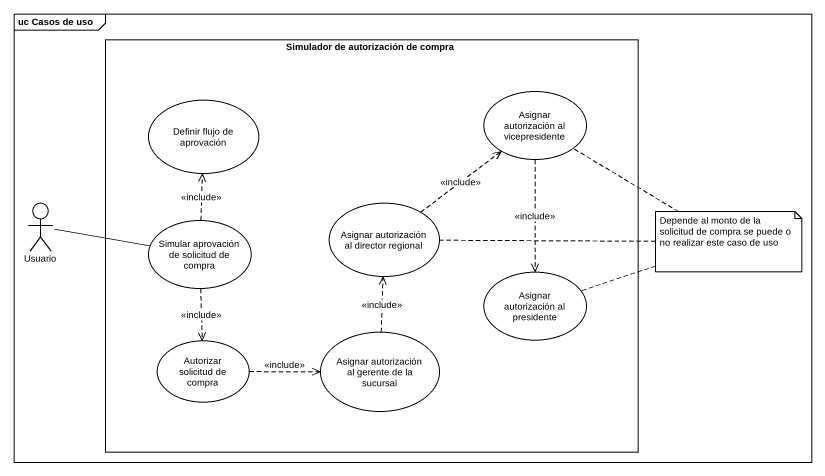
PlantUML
@startuml
mainframe uc Casos de uso
rectangle "Simulador de autorización de compra" as Simulador_de_autorización {
  usecase "Definir flujo de aprovación" as Definir_flujo_de_aprovación
  usecase "Asignar autorización al vicepresidente" as Asignar_autorización_al
  usecase "Asignar autorización al director regional" as Asignar_autorización_al_2
  usecase "Simular aprovación de solicitud de compra" as Simular_aprovación_de
  usecase "Asignar autorización al presidente" as Asignar_autorización_al_3
  usecase "Autorizar solicitud de compra" as Autorizar_solicitud_de
  usecase "Asignar autorización al gerente de la sucursal" as Asignar_autorización_al_4
}
actor Usuario
Asignar_autorización_al ..> Asignar_autorización_al_3 : <<include>>
Usuario -right- Simular_aprovación_de
Asignar_autorización_al_2 .up.> Asignar_autorización_al : <<include>>
Simular_aprovación_de .up.> Definir_flujo_de_aprovación : <<include>>
Simular_aprovación_de ..> Autorizar_solicitud_de : <<include>>
Autorizar_solicitud_de .right.> Asignar_autorización_al_4 : <<include>>
Asignar_autorización_al_4 .up.> Asignar_autorización_al_2 : <<include>>
note as N1
  Depende al monto de la solicitud de compra se puede o no realizar este caso de uso
end note
N1 .. Asignar_autorización_al_3
N1 .. Asignar_autorización_al
N1 .. Asignar_autorización_al_2
@enduml
